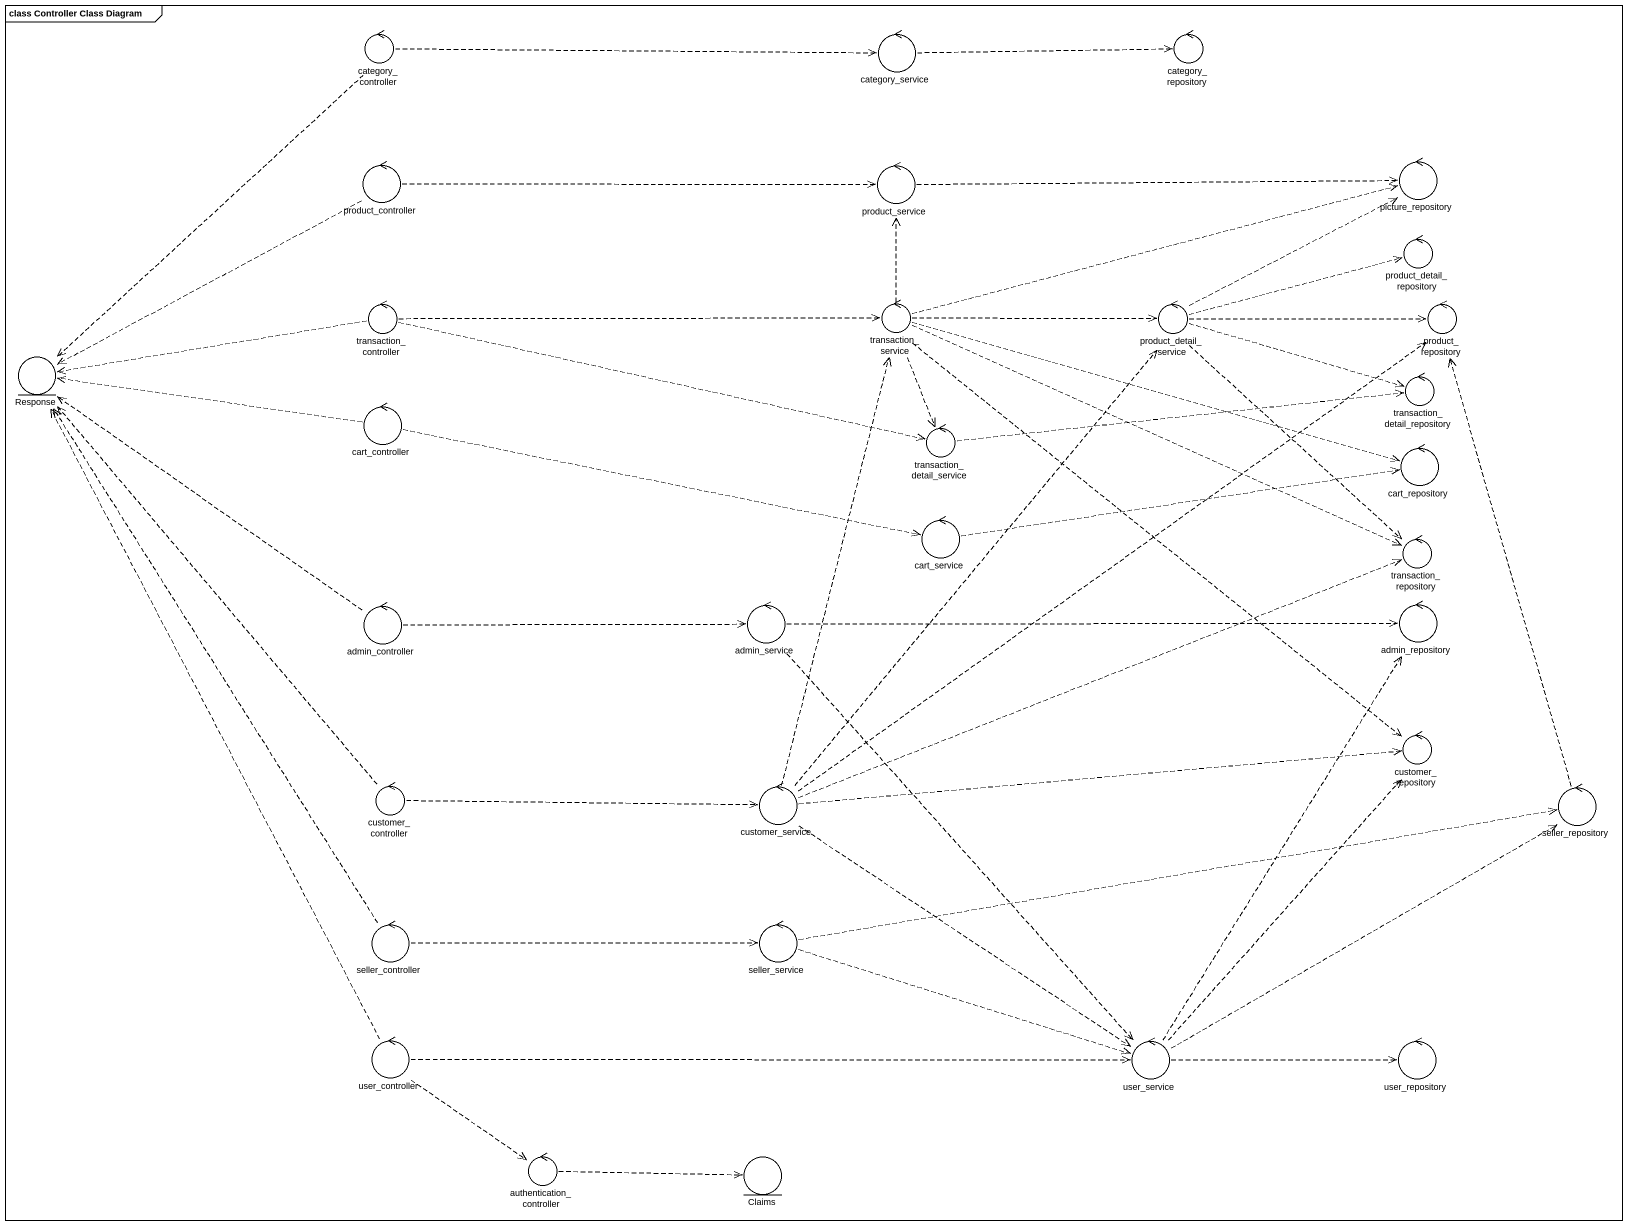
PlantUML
@startuml
mainframe class Controller Class Diagram
control category_controller
control category_service
control category_repository
control product_controller
control product_service
control picture_repository
control product_detail_repository
control transaction_controller
control transaction_service
control product_detail_service
control product_repository
entity Response
control "transaction_detail_repository" as transaction_detail
control cart_controller
control transaction_detail_service
control cart_repository
control cart_service
control transaction_repository
control admin_controller
control admin_service
control admin_repository
control customer_repository
control customer_controller
control customer_service
control seller_repository
control seller_controller
control seller_service
control user_controller
control user_service
control user_repository
control authentication_controller
entity Claims
category_controller .right.> category_service
category_controller ..> Response
category_service .right.> category_repository
product_controller .right.> product_service
product_controller .left.> Response
product_service .right.> picture_repository
transaction_controller .right.> transaction_service
transaction_controller .left.> Response
transaction_controller .right.> transaction_detail_service
transaction_service .up.> product_service
transaction_service .right.> picture_repository
transaction_service .right.> product_detail_service
transaction_service ..> transaction_detail_service
transaction_service .right.> cart_repository
transaction_service .right.> transaction_repository
transaction_service ..> customer_repository
product_detail_service .right.> picture_repository
product_detail_service .right.> product_detail_repository
product_detail_service .right.> product_repository
product_detail_service .right.> transaction_detail
product_detail_service ..> transaction_repository
cart_controller .left.> Response
cart_controller .right.> cart_service
transaction_detail_service .right.> transaction_detail
cart_service .right.> cart_repository
admin_controller .up.> Response
admin_controller .right.> admin_service
admin_service .right.> admin_repository
admin_service ..> user_service
customer_controller .up.> Response
customer_controller .right.> customer_service
customer_service .up.> transaction_service
customer_service .up.> product_detail_service
customer_service .up.> product_repository
customer_service .right.> transaction_repository
customer_service .right.> customer_repository
customer_service ..> user_service
seller_repository .up.> product_repository
seller_controller .up.> Response
seller_controller .right.> seller_service
seller_service .right.> seller_repository
seller_service .right.> user_service
user_controller .up.> Response
user_controller .right.> user_service
user_controller ..> authentication_controller
user_service .up.> admin_repository
user_service .up.> customer_repository
user_service .right.> seller_repository
user_service .right.> user_repository
authentication_controller .right.> Claims
@enduml
